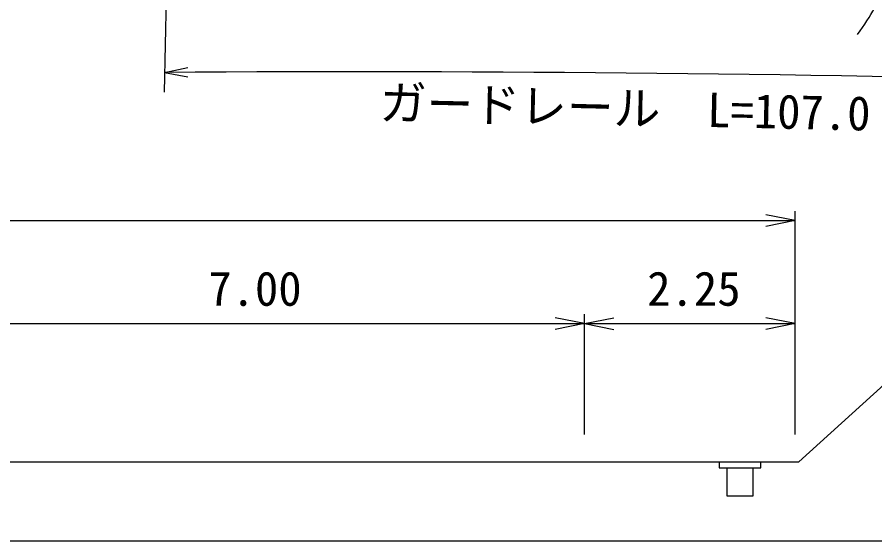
# Model space of a CAD drawing. Units: millimetres, scale not verified. Extents: x 40000 to 680000, y 20000 to 380000.
# Drawn here: x 297659 to 343485, y 205000 to 232959 of the extents above; entities that cross this region are included whole.
import ezdxf
from ezdxf.enums import TextEntityAlignment as Align

# ---------------------------------------------------------------- set-up
doc = ezdxf.new("R2010")
doc.units = ezdxf.units.MM
doc.header["$LTSCALE"] = 1000
for name, color, linetype, lineweight in [('M-BGD', 7, 'Continuous', 25), ('M-STR-STRC', 7, 'Continuous', 25), ('M-TTL-BAND', 7, 'Continuous', 25)]:
    doc.layers.add(name, color=color, linetype=linetype, lineweight=lineweight)
doc.styles.add('ＭＳ ゴシック', font='')
doc.styles.get('ＭＳ ゴシック').set_extended_font_data('MS Gothic')

msp = doc.modelspace()

# ---------------------------------------------------------------- linework, layer by layer
at = {"layer": 'M-BGD'}
for p, q in [((339416, 209222), (344897, 214174)), ((235292, 209222), (339416, 209222)), ((335573, 208889), (336983, 208889))]:
    msp.add_line(p, q, dxfattribs=at)
msp.add_lwpolyline([(335160, 209222), (335160, 208889), (335573, 208889), (335573, 207402), (336983, 207402), (336983, 208889), (337395, 208889), (337395, 209222)], dxfattribs=at)
msp.add_open_spline([(342558, 232036), (343318, 233084), (343695, 233742), (344205, 235034), (344950, 236919), (344651, 238167), (345057, 240154), (345432, 241990), (345658, 243020), (346205, 244813), (346720, 246503), (346928, 247496), (347726, 249072), (348418, 250439), (349045, 251072), (350030, 252245), (351667, 254193), (352954, 254935), (354923, 256547), (355119, 256708), (355250, 256772), (355464, 256907), (360781, 260269), (364098, 261573), (369597, 264627), (372792, 266402), (374478, 267593), (377763, 269192), (382600, 271547), (384588, 272033), (390698, 273920)], degree=3, knots=[0, 0, 0, 0, 1, 1, 1, 2, 2, 2, 3, 3, 3, 4, 4, 4, 5, 5, 5, 6, 6, 6, 7, 7, 7, 8, 8, 8, 9, 9, 9, 10, 10, 10, 10], dxfattribs=at)
at = {"layer": 'M-STR-STRC'}
for p, q in [((306085, 254517), (305509, 228960)), ((305533, 230012), (306781, 230269)), ((305533, 230012), (306784, 229769)), ((339223, 222099), (337660, 222412)), ((339223, 210686), (339223, 222599)), ((240473, 222099), (339223, 222099)), ((339223, 222099), (337660, 221787)), ((327973, 216600), (326410, 216913)), ((327973, 210686), (327973, 217100)), ((327973, 216600), (329535, 216913)), ((339223, 216600), (337660, 216913)), ((293083, 216600), (327973, 216600)), ((327973, 216600), (326410, 216288)), ((327973, 216600), (339223, 216600)), ((327973, 216600), (329535, 216288)), ((339223, 216600), (337660, 216288))]:
    msp.add_line(p, q, dxfattribs=at)
for centre, start, end in [((314525, -1367626), 81.4375, 90.54802), ((315358, -1382772), 86.61059, 90.34904)]:
    msp.add_arc(centre, 1612814, start, end, dxfattribs=at)
at = {"layer": 'M-TTL-BAND'}
msp.add_line((40000, 205000), (579000, 205000), dxfattribs=at)

# ---------------------------------------------------------------- texts
at = {"layer": 'M-STR-STRC', "style": 'ＭＳ ゴシック'}
msp.add_text('ガードレール\u3000L=107.0', height=1833, rotation=358.71, dxfattribs=at).set_placement((330110, 226648), align=Align.BOTTOM_CENTER)
for s, p in [('7.00', (310364, 217000)), ('2.25', (333817, 217000))]:
    msp.add_text(s, height=1833, dxfattribs=at).set_placement(p, align=Align.BOTTOM_CENTER)

doc.saveas('drawing.dxf')
